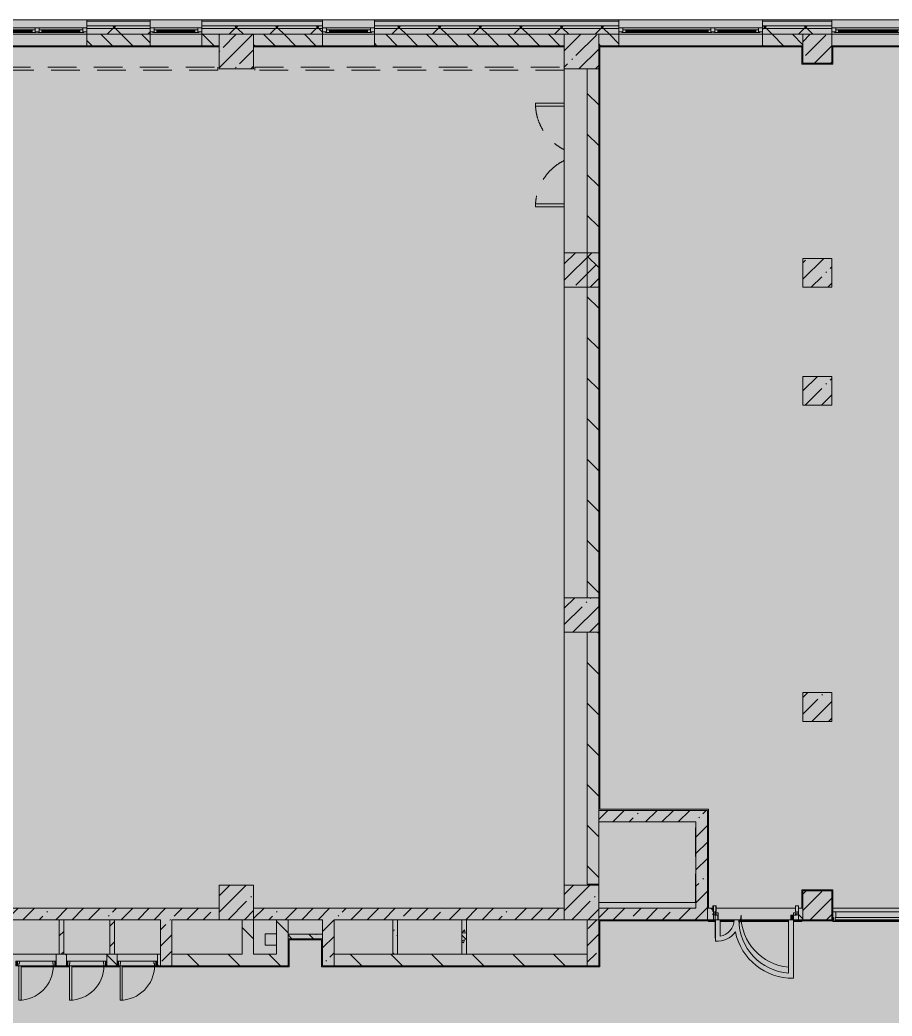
# Model space of a CAD drawing. Header units: millimetres. Extents: x 35355 to 234366, y -8553 to 29000.
# Drawn here: x 164054 to 179216, y 10024 to 27350 of the extents above; entities that cross this region are included whole.
import ezdxf

# ---------------------------------------------------------------- set-up
doc = ezdxf.new("R2010")
doc.units = ezdxf.units.MM
doc.linetypes.add('200_ШТРИХ__ш1_п0_6_', pattern=[800, 500, -300])
doc.layers.add('A-DETL-GENF-2', color=7, linetype='Continuous', lineweight=9, true_color=0xc0c0c0, transparency=0.4)
for name, color, linetype, lineweight, true_color in [('A-DETL-GENF-4', 7, 'Continuous', 5, 0xb7b7b7), ('A-DETL-GENF-5', 7, 'Continuous', 5, 0xe2e2e2), ('A-DOOR-3', 7, 'Continuous', 5, 0xaaaaaa), ('A-DOOR-4', 7, 'Continuous', 5, 0xe2e2e2), ('A-DOOR-5', 7, 'Continuous', 5, 0xb7b7b7), ('A-DOOR-FRAM-4', 7, 'Continuous', 5, 0xe2e2e2), ('A-DOOR-FRAM-5', 7, 'Continuous', 5, 0xaaaaaa), ('A-DOOR-FRAM-6', 7, 'Continuous', 5, 0xb7b7b7), ('A-FLOR-1', 7, 'Continuous', 5, 0xb7b7b7), ('A-GLAZ-3', 7, 'Continuous', 5, 0x737373), ('A-GLAZ-CURT-2', 7, 'Continuous', 5, 0x737373), ('A-GLAZ-CWMG-2', 7, 'Continuous', 5, 0x737373), ('A-WALL-3', 7, 'Continuous', 5, 0x737373), ('A-WALL-4', 7, 'Continuous', 9, 0x737373), ('I-WALL-2', 7, 'Continuous', 5, 0x737373), ('I-WALL-4', 7, 'Continuous', 5, 0x787878), ('S-COLS-2', 7, 'Continuous', 5, 0x737373)]:
    doc.layers.add(name, color=color, linetype=linetype, lineweight=lineweight, true_color=true_color)
for name, color, linetype, lineweight in [('A-DETL-MBND-1', 7, '200_ШТРИХ__ш1_п0_6_', 9), ('A-WALL-2', 7, 'Continuous', 5), ('I-WALL-3', 7, 'Continuous', 5), ('S-COLS-1', 7, 'Continuous', 5)]:
    doc.layers.add(name, color=color, linetype=linetype, lineweight=lineweight)
pattern_1 = [(45, (107356.5, 0), (-285.1231, 285.1231), []), (45, (107641.6, 0), (-285.1231, 285.1231), [504.031, -100.806, 16.764, -84.042])]
pattern_2 = [(45, (107356.5, 0), (-353.5534, 353.5534), []), (135, (107356.5, 0), (-353.5534, -353.5534), [])]
pattern_3 = [(135, (107356.5, 0), (-353.5534, -353.5534), [])]
pattern_4 = [(135, (107356.5, 0), (-377.1708, -377.1708), [533.4, -88.9, 17.78, -88.9]), (135, (107356.5, 376.94), (-377.1708, -377.1708), []), (50, (107356.5, 0), (637.6445, -55.7866), [66.675, -733.425]), (355, (107356.5, 0), (-123.3494, 668.699), [53.34, -586.74]), (100.451, (107409.6, -4.65), (514.299, 612.908), [56.665, -623.315]), (46.184, (107356.5, 177.8), (948.776, -147.15), [100.012, -1100.137]), (96.636, (107435.6, 165.5), (830.909, 865.997), [84.998, -934.973]), (351.184, (107356.5, 177.8), (830.918, 865.988), [80.01, -880.11]), (21, (107445.4, 133.35), (530.6506, -357.9283), [66.675, -733.425]), (326, (107445.4, 133.35), (216.308, 644.6585), [53.34, -586.74]), (71.451, (107489.6, 103.5), (746.9596, 286.7243), [56.665, -623.315]), (37.5, (107356.5, 0), (10.8105, 295.9426), [16.764, -562.864, 16.764, -578.866, -588.962]), (37.5, (107356.5, 0), (10.8105, 295.9426), [-1175.258, 16.764, -572.198]), (7.5, (107356.5, 0), (233.8692, 350.6318), [16.764, -322.834, 16.764, -549.529, -224.472]), (7.5, (107356.5, 0), (233.8692, 350.6318), [-905.891, 16.764, -207.708]), (327.5, (107158.24, 0), (474.5678, -20.0513), [16.764, -205.486, 16.764, -676.656, -920.115]), (327.5, (107158.24, 0), (474.5678, -20.0513), [-915.67, 16.764, -903.351]), (317.5, (107069.34, 0), (518.4522, 88.9934), [16.764, -272.161, 16.764, -443.738, -653.415]), (317.5, (107069.34, 0), (518.4522, 88.9934), [-749.427, 16.764, -636.651])]
pattern_5 = [(45, (107356.5, 0), (-176.7767, 176.7767), [])]

# ---------------------------------------------------------------- blocks, each defined once
blk = doc.blocks.new('BSC_Колонна _Прямоугольная - 600х600-23205240-3_6_2_птичка')
at = {"layer": 'S-COLS-1'}
h = blk.add_hatch(dxfattribs=at)
h.set_pattern_fill('FP_90', color=256, style=0, pattern_type=2)
h.set_pattern_definition([(45, (-66460, -12000), (-285.1231, 285.1231), []), (45, (-66174.88, -12000), (-285.1231, 285.1231), [504.031, -100.806, 16.764, -84.042])])
h.paths.add_polyline_path([(300, -300), (300, 300), (-300, 300), (-300, -300)])
at = {"layer": 'S-COLS-2'}
for p, q in [((300, 300), (-300, 300)), ((-300, 300), (-300, -300)), ((300, -300), (300, 300)), ((-300, -300), (300, -300))]:
    blk.add_line(p, q, dxfattribs=at)
blk = doc.blocks.new('BSC_Колонна _Прямоугольная - 600х600-V70-3_6_2_птичка')
at = {"layer": 'S-COLS-1'}
h = blk.add_hatch(dxfattribs=at)
h.set_pattern_fill('FP_94', color=256, style=0, pattern_type=2)
h.set_pattern_definition([(45, (-66460, -17000), (-285.1231, 285.1231), []), (45, (-66174.88, -17000), (-285.1231, 285.1231), [504.031, -100.806, 16.764, -84.042])])
h.paths.add_polyline_path([(300, -300), (300, 300), (-300, 300), (-300, -300)])
at = {"layer": 'S-COLS-2'}
for p, q in [((300, 300), (-300, 300)), ((-300, 300), (-300, -300)), ((300, -300), (300, 300)), ((-300, -300), (300, -300))]:
    blk.add_line(p, q, dxfattribs=at)
blk = doc.blocks.new('BSC_Колонна _Прямоугольная - 600х600-V80-3_6_2_птичка')
at = {"layer": 'S-COLS-1'}
h = blk.add_hatch(dxfattribs=at)
h.set_pattern_fill('FP_112', color=256, style=0, pattern_type=2)
h.set_pattern_definition([(45, (-60460, -12000), (-285.1231, 285.1231), []), (45, (-60174.88, -12000), (-285.1231, 285.1231), [504.031, -100.806, 16.764, -84.042])])
h.paths.add_polyline_path([(-300, -300), (300, -300), (300, 300), (-300, 300)])
at = {"layer": 'S-COLS-2'}
for p, q in [((300, 300), (-300, 300)), ((-300, 300), (-300, -300)), ((300, -300), (300, 300)), ((-300, -300), (300, -300))]:
    blk.add_line(p, q, dxfattribs=at)
blk = doc.blocks.new('BSC_Колонна _Прямоугольная - 500х500-V88-3_6_2_птичка')
at = {"layer": 'S-COLS-1'}
h = blk.add_hatch(dxfattribs=at)
h.set_pattern_fill('FP_115', color=256, style=0, pattern_type=2)
h.set_pattern_definition([(45, (-70560, -22950), (-285.1231, 285.1231), []), (45, (-70274.88, -22950), (-285.1231, 285.1231), [504.031, -100.806, 16.764, -84.042])])
h.paths.add_polyline_path([(250, -250), (250, 250), (-250, 250), (-250, -250)])
at = {"layer": 'S-COLS-2'}
for p, q in [((250, 250), (-250, 250)), ((-250, 250), (-250, -250)), ((250, -250), (250, 250)), ((-250, -250), (250, -250))]:
    blk.add_line(p, q, dxfattribs=at)
blk = doc.blocks.new('120_Окно_СКБ_2Ст - 120_Окно_СКБ_2Ст 3100х2500 _мал_створка слева_ 2-19089248-3_6_2_птичка')
at = {"layer": 'A-GLAZ-3'}
for p, q in [((-1550, -75), (-1550, -5)), ((-1550, -5), (-1480, -5)), ((1550, -5), (-1550, -5)), ((-1480, -75), (-1550, -75)), ((-1550, -75), (-1500, -75)), ((-1480, -75), (-1500, -75)), ((-1500, -75), (-1500, -85)), ((-1500, -85), (670, -85)), ((670, -85), (-1500, -85)), ((-1480, -5), (-1480, -75)), ((650, -35), (-1480, -35)), ((-1480, -35), (-1480, -75)), ((-1430, -85), (-1430, -35)), ((-1430, -55), (600, -55)), ((600, -65), (-1430, -65)), ((600, -85), (600, -35)), ((650, -75), (650, -5)), ((650, -5), (720, -5)), ((650, -75), (650, -35)), ((720, -75), (650, -75)), ((670, -75), (650, -75)), ((670, -75), (700, -75)), ((670, -85), (670, -75)), ((720, -75), (700, -75)), ((700, -75), (700, -85)), ((700, -85), (1500, -85)), ((1500, -85), (700, -85)), ((720, -5), (720, -75)), ((1480, -35), (720, -35)), ((720, -35), (720, -75)), ((770, -85), (770, -35)), ((770, -55), (1430, -55)), ((1430, -65), (770, -65)), ((1430, -85), (1430, -35)), ((1480, -75), (1480, -5)), ((1480, -5), (1550, -5)), ((1480, -75), (1480, -35)), ((1550, -75), (1480, -75)), ((1500, -75), (1480, -75)), ((1500, -75), (1550, -75)), ((1500, -85), (1500, -75)), ((1550, -5), (1550, -75))]:
    blk.add_line(p, q, dxfattribs=at)
blk = doc.blocks.new('BSC_Колонна _Прямоугольная - 500х500-V107-3_6_2_птичка')
at = {"layer": 'S-COLS-1'}
h = blk.add_hatch(dxfattribs=at)
h.set_pattern_fill('FP_132', color=256, style=0, pattern_type=2)
h.set_pattern_definition([(45, (-70560, -15400), (-285.1231, 285.1231), []), (45, (-70274.88, -15400), (-285.1231, 285.1231), [504.031, -100.806, 16.764, -84.042])])
h.paths.add_polyline_path([(250, -250), (250, 250), (-250, 250), (-250, -250)])
at = {"layer": 'S-COLS-2'}
for p, q in [((250, 250), (-250, 250)), ((-250, 250), (-250, -250)), ((250, -250), (250, 250)), ((-250, -250), (250, -250))]:
    blk.add_line(p, q, dxfattribs=at)
blk = doc.blocks.new('110_Дверь_СКБ_2Ст - Д-10 1800x2100h_Актовый зал EI30-32403870-3_6_2_птичка')
at = {"layer": 'A-DETL-MBND-1'}
for points in [[(-888, 1000), (-888, 500), (-838, 500), (-838, 1000)], [(862, 500), (912, 500), (912, 1000), (862, 1000), (862, 564)]]:
    blk.add_hatch(color=256, dxfattribs=at).paths.add_polyline_path(points)
for p, q in [((-888, 1000), (-888, 500)), ((-838, 1000), (-888, 1000)), ((-838, 500), (-838, 1000)), ((912, 1000), (862, 1000)), ((862, 1000), (862, 500)), ((912, 500), (912, 1000))]:
    blk.add_line(p, q, dxfattribs=at)
for centre, start, end in [((-888, 100), 26.7445, 90), ((912, 100), 90, 153.2555)]:
    blk.add_arc(centre, 900, start, end, dxfattribs=at)
blk = doc.blocks.new('BSC_Колонна _Прямоугольная - 500х500-V155-3_6_2_птичка')
at = {"layer": 'S-COLS-1'}
h = blk.add_hatch(dxfattribs=at)
h.set_pattern_fill('FP_137', color=256, style=0, pattern_type=2)
h.set_pattern_definition([(45, (-70560, -20900), (-285.1231, 285.1231), []), (45, (-70274.88, -20900), (-285.1231, 285.1231), [504.031, -100.806, 16.764, -84.042])])
h.paths.add_polyline_path([(250, -250), (250, 250), (-250, 250), (-250, -250)])
at = {"layer": 'S-COLS-2'}
for p, q in [((250, 250), (-250, 250)), ((-250, 250), (-250, -250)), ((250, -250), (250, 250)), ((-250, -250), (250, -250))]:
    blk.add_line(p, q, dxfattribs=at)
blk = doc.blocks.new('120_Окно_СКБ_1Ст - 120_Окно_СКБ_1Ст 900х2500_h_-19906774-3_6_2_птичка')
at = {"layer": 'A-GLAZ-3'}
for p, q in [((-450, -75), (-450, -5)), ((-450, -5), (-380, -5)), ((450, -5), (-450, -5)), ((-380, -75), (-450, -75)), ((-450, -75), (-400, -75)), ((-380, -75), (-400, -75)), ((-400, -75), (-400, -85)), ((-400, -85), (400, -85)), ((400, -85), (-400, -85)), ((-380, -5), (-380, -75)), ((380, -35), (-380, -35)), ((-380, -35), (-380, -75)), ((-330, -85), (-330, -35)), ((-330, -55), (330, -55)), ((330, -65), (-330, -65)), ((330, -85), (330, -35)), ((380, -75), (380, -5)), ((380, -5), (450, -5)), ((380, -75), (380, -35)), ((450, -75), (380, -75)), ((400, -75), (380, -75)), ((400, -75), (450, -75)), ((400, -85), (400, -75)), ((450, -5), (450, -75))]:
    blk.add_line(p, q, dxfattribs=at)
blk = doc.blocks.new('120_Окно_СКБ_2Ст - 120_Окно_СКБ_2Ст 2500х2500 _мал створка справа_-23206729-3_6_2_птичка')
at = {"layer": 'A-GLAZ-3'}
for p, q in [((-1250, -75), (-1250, -5)), ((-1250, -5), (-1180, -5)), ((1250, -5), (-1250, -5)), ((-1180, -75), (-1250, -75)), ((-1250, -75), (-1200, -75)), ((-1180, -75), (-1200, -75)), ((-1200, -75), (-1200, -85)), ((-1200, -85), (370, -85)), ((370, -85), (-1200, -85)), ((-1180, -5), (-1180, -75)), ((350, -35), (-1180, -35)), ((-1180, -35), (-1180, -75)), ((-1130, -85), (-1130, -35)), ((-1130, -55), (300, -55)), ((300, -65), (-1130, -65)), ((300, -85), (300, -35)), ((350, -75), (350, -5)), ((350, -5), (420, -5)), ((350, -75), (350, -35)), ((420, -75), (350, -75)), ((370, -75), (350, -75)), ((370, -75), (400, -75)), ((370, -85), (370, -75)), ((420, -75), (400, -75)), ((400, -75), (400, -85)), ((400, -85), (1200, -85)), ((1200, -85), (400, -85)), ((420, -5), (420, -75)), ((1180, -35), (420, -35)), ((420, -35), (420, -75)), ((470, -85), (470, -35)), ((470, -55), (1130, -55)), ((1130, -65), (470, -65)), ((1130, -85), (1130, -35)), ((1180, -75), (1180, -5)), ((1180, -5), (1250, -5)), ((1180, -75), (1180, -35)), ((1250, -75), (1180, -75)), ((1200, -75), (1180, -75)), ((1200, -75), (1250, -75)), ((1200, -85), (1200, -75)), ((1250, -5), (1250, -75))]:
    blk.add_line(p, q, dxfattribs=at)
blk = doc.blocks.new('120_Окно_СКБ_2Ст - 120_Окно_СКБ_2Ст 2100х2400 _мал створка справа_-19092174-3_6_2_птичка')
at = {"layer": 'A-GLAZ-3'}
for p, q in [((-1050, -75), (-1050, -5)), ((-1050, -5), (-980, -5)), ((1050, -5), (-1050, -5)), ((-980, -75), (-1050, -75)), ((-1050, -75), (-1000, -75)), ((-980, -75), (-1000, -75)), ((-1000, -75), (-1000, -85)), ((-1000, -85), (170, -85)), ((170, -85), (-1000, -85)), ((-980, -5), (-980, -75)), ((150, -35), (-980, -35)), ((-980, -35), (-980, -75)), ((-930, -85), (-930, -35)), ((-930, -55), (100, -55)), ((100, -65), (-930, -65)), ((100, -85), (100, -35)), ((150, -75), (150, -5)), ((150, -5), (220, -5)), ((150, -75), (150, -35)), ((220, -75), (150, -75)), ((170, -75), (150, -75)), ((170, -75), (200, -75)), ((170, -85), (170, -75)), ((220, -75), (200, -75)), ((200, -75), (200, -85)), ((200, -85), (1000, -85)), ((1000, -85), (200, -85)), ((220, -5), (220, -75)), ((980, -35), (220, -35)), ((220, -35), (220, -75)), ((270, -85), (270, -35)), ((270, -55), (930, -55)), ((930, -65), (270, -65)), ((930, -85), (930, -35)), ((980, -75), (980, -5)), ((980, -5), (1050, -5)), ((980, -75), (980, -35)), ((1050, -75), (980, -75)), ((1000, -75), (980, -75)), ((1000, -75), (1050, -75)), ((1000, -85), (1000, -75)), ((1050, -5), (1050, -75))]:
    blk.add_line(p, q, dxfattribs=at)
blk = doc.blocks.new('110_Дверь_СКБ_1Ст - д-18 700x2100h_Технический шкаф ЭОМ и СС-V159-3_6_2_птичка')
at = {"layer": 'A-DOOR-3'}
h = blk.add_hatch(dxfattribs=at)
h.set_pattern_fill('FP_42', color=256, style=0, pattern_type=2)
h.set_pattern_definition([(135, (1951.41, 164.685), (-14.14214, -14.14214), []), (225, (1951.41, 164.685), (14.14214, -14.14214), [])])
h.paths.add_polyline_path([(362.5, 100), (337.5, 100), (337.5, 20), (362.5, 20)])
at = {"layer": 'A-DOOR-4'}
h = blk.add_hatch(color=256, dxfattribs=at)
h.paths.add_polyline_path([(312.5, 100), (312.5, 60), (302.5, 60), (302.5, 20), (337.5, 20), (337.5, 100)])
h.paths.add_polyline_path([(-287.5, 100), (-312.5, 100), (-312.5, 20), (-277.5, 20), (-277.5, 60), (-287.5, 60)])
at = {"layer": 'A-DOOR-FRAM-4'}
blk.add_hatch(color=256, dxfattribs=at).paths.add_polyline_path([(272.5, 700), (272.5, 100), (312.5, 100), (312.5, 700)])
at = {"layer": 'A-DOOR-FRAM-5'}
h = blk.add_hatch(dxfattribs=at)
h.set_pattern_fill('FP_43', color=256, style=0, pattern_type=2)
h.set_pattern_definition([(45, (-171.384, 164.685), (-14.1421, 14.1421), []), (135, (-171.384, 164.685), (-14.1421, -14.1421), [])])
h.paths.add_polyline_path([(-312.5, 100), (-337.5, 100), (-337.5, 20), (-312.5, 20)])
at = {"layer": 'A-DOOR-5'}
for p, q in [((312.5, 700), (272.5, 700)), ((272.5, 700), (272.5, 100)), ((312.5, 100), (312.5, 700)), ((272.5, 100), (312.5, 100))]:
    blk.add_line(p, q, dxfattribs=at)
blk.add_arc((312.5, 100), 600, 90, 180, dxfattribs=at)
at = {"layer": 'A-DOOR-FRAM-6'}
for p, q in [((-312.5, 100), (-337.5, 100)), ((-337.5, 100), (-337.5, 20)), ((-337.5, 20), (-312.5, 20)), ((-287.5, 100), (-312.5, 100)), ((-312.5, 100), (-312.5, 20)), ((-312.5, 20), (-312.5, 100)), ((-312.5, 20), (-277.5, 20)), ((-287.5, 60), (-287.5, 100)), ((-287.5, 100), (272.5, 100)), ((-277.5, 60), (-287.5, 60)), ((-277.5, 20), (-277.5, 60)), ((302.5, 20), (-277.5, 20)), ((312.5, 60), (302.5, 60)), ((302.5, 60), (302.5, 20)), ((302.5, 20), (337.5, 20)), ((312.5, 100), (312.5, 60)), ((337.5, 100), (312.5, 100)), ((337.5, 20), (337.5, 100)), ((362.5, 100), (337.5, 100)), ((337.5, 100), (337.5, 20)), ((337.5, 20), (362.5, 20)), ((362.5, 20), (362.5, 100))]:
    blk.add_line(p, q, dxfattribs=at)
blk = doc.blocks.new('Прямоугольный импост - Импост структурный с накладкой - 160мм Темный-33326475-3_6_2_птичка')
at = {"layer": 'A-GLAZ-CWMG-2'}
for p, q in [((-50, 40), (-50, 140)), ((-50, 140), (0, 140)), ((-40, 40), (-50, 40)), ((-50, -17), (-50, 0)), ((-50, 0), (-40, 0)), ((-40, 0), (-40, 40)), ((-10, 40), (-10, 0)), ((0, 40), (-10, 40)), ((-10, 0), (0, 0)), ((0, 140), (0, 40)), ((0, 0), (0, -17)), ((0, -17), (-50, -17))]:
    blk.add_line(p, q, dxfattribs=at)
blk = doc.blocks.new('Дверь_Витражная_остекление_ - ВВ-6 остекление-32274838-3_6_2_птичка')
at = {"layer": 'A-DETL-GENF-5'}
for points in [[(705, 420), (701, 420), (701, 100), (660, 100), (660, 20), (705, 20), (705, 386)], [(-655, 100), (-655, 20), (-610, 20), (-610, 100)]]:
    blk.add_hatch(color=256, dxfattribs=at).paths.add_polyline_path(points)
at = {"layer": 'A-DETL-GENF-4'}
for p, q in [((705, 420), (705, 20)), ((705, 20), (705, 420)), ((-655, 100), (-655, 20)), ((-655, 100), (-655, 20)), ((-610, 20), (-655, 20)), ((-655, 20), (-610, 20)), ((-610, 100), (-610, 20)), ((-610, 20), (-610, 100)), ((660, 100), (660, 20)), ((660, 100), (660, 20))]:
    blk.add_line(p, q, dxfattribs=at)
at = {"layer": 'A-DOOR-5'}
for p, q in [((-655, 20), (-705, 20)), ((-705, 20), (-705, -20)), ((-655, 100), (-655, 20)), ((-655, -20), (-655, 20)), ((655, 100), (655, 20)), ((705, 20), (655, 20)), ((655, 20), (655, -20)), ((705, -20), (705, 20)), ((-705, -20), (-655, -20)), ((655, -20), (705, -20))]:
    blk.add_line(p, q, dxfattribs=at)
for centre, radius, start, end in [((-655, 20), 910, 360, 84.7731), ((655, 20), 400, 157.5, 180)]:
    blk.add_arc(centre, radius, start, end, dxfattribs=at)
blk = doc.blocks.new('Прямоугольный импост - Импост структурный с накладкой - 160мм Темный-33326241-3_6_2_птичка')
at = {"layer": 'A-GLAZ-CWMG-2'}
for p, q in [((-25, 40), (-25, 140)), ((-25, 140), (25, 140)), ((-15, 40), (-25, 40)), ((-25, -17), (-25, 0)), ((-25, 0), (-15, 0)), ((-15, 0), (-15, 40)), ((15, 40), (15, 0)), ((25, 40), (15, 40)), ((15, 0), (25, 0)), ((25, 140), (25, 40)), ((25, 0), (25, -17)), ((25, -17), (-25, -17))]:
    blk.add_line(p, q, dxfattribs=at)
blk = doc.blocks.new('Прямоугольный импост - Импост структурный с накладкой - 160мм Темный-33326242-3_6_2_птичка')
at = {"layer": 'A-GLAZ-CWMG-2'}
for p, q in [((0, 140), (-50, 140)), ((-50, 140), (-50, 40)), ((-50, 40), (-40, 40)), ((-40, 0), (-50, 0)), ((-50, 0), (-50, -17)), ((-40, 40), (-40, 0)), ((-10, 0), (-10, 40)), ((-10, 40), (0, 40)), ((0, 0), (-10, 0)), ((0, 40), (0, 140)), ((0, -17), (0, 0)), ((-50, -17), (0, -17))]:
    blk.add_line(p, q, dxfattribs=at)
blk = doc.blocks.new('Прямоугольный импост - Импост структурный с накладкой - 160мм Темный-33326237-3_6_2_птичка')
at = {"layer": 'A-GLAZ-CWMG-2'}
for p, q in [((-50, 40), (-50, 140)), ((-50, 140), (0, 140)), ((-40, 40), (-50, 40)), ((-50, -17), (-50, 0)), ((-50, 0), (-40, 0)), ((-40, 0), (-40, 40)), ((-10, 40), (-10, 0)), ((0, 40), (-10, 40)), ((-10, 0), (0, 0)), ((0, 140), (0, 40)), ((0, 0), (0, -17)), ((0, -17), (-50, -17))]:
    blk.add_line(p, q, dxfattribs=at)
blk = doc.blocks.new('Системная панель - Стекло - 40мм-V226-3_6_2_птичка')
at = {"layer": 'A-GLAZ-CURT-2'}
for p, q in [((567, 0), (-567, 0)), ((-567, 0), (-567, -40)), ((567, -40), (567, 0)), ((-567, -40), (567, -40))]:
    blk.add_line(p, q, dxfattribs=at)
blk = doc.blocks.new('Прямоугольный импост - Импост структурный с накладкой - 160мм Темный-32468813-3_6_2_птичка')
at = {"layer": 'A-GLAZ-CWMG-2'}
for p, q in [((70880, 11837), (71994, 11837)), ((70880, 11680), (71994, 11680))]:
    blk.add_line(p, q, dxfattribs=at)

msp = doc.modelspace()

# ---------------------------------------------------------------- hatches: boundary and pattern name
at = {"layer": 'A-DETL-GENF-2'}
msp.add_hatch(color=256, dxfattribs=at).paths.add_polyline_path([(178205.9, -251.7), (183206.5, -251.7), (183206.5, 3288.3), (191926.5, 3288.3), (191926.5, 27348.3), (149266.5, 27348.3), (149266.5, 23888.3), (145666.6, 23888.3), (145666.6, -251.7), (177273.7, -251.7)])
at = {"layer": 'A-WALL-2'}
h = msp.add_hatch(dxfattribs=at)
h.set_pattern_fill('FP_99', color=256, style=0, pattern_type=2)
h.set_pattern_definition(pattern_2)
h.paths.add_polyline_path([(191872.7, 27200), (191926.5, 27200), (191926.5, 27250), (187706.5, 27250), (187706.5, 27200), (191722.6, 27200)])
h.paths.add_polyline_path([(183799, 27200), (184606.5, 27200), (184606.5, 27250), (183706.5, 27250), (183706.5, 27200)])
h.paths.add_polyline_path([(181002.4, 27200), (181606.5, 27200), (181606.5, 27250), (180266.5, 27250), (180266.5, 27200)])
h.paths.add_polyline_path([(177273.7, 27200), (178166.5, 27200), (178166.5, 27250), (176966.5, 27250), (176966.5, 27200)])
h.paths.add_polyline_path([(174011.1, 27200), (174466.5, 27200), (174466.5, 27250), (170216.5, 27250), (170216.5, 27200), (173545, 27200)])
h.paths.add_polyline_path([(162116.5, 27200), (162116.5, 27250), (160616.5, 27250), (160616.5, 27200), (161426.6, 27200)])
h.paths.add_polyline_path([(165216.5, 27200), (166316.5, 27200), (166316.5, 27250), (165216.5, 27250)])
h.paths.add_polyline_path([(168884.1, 27200), (169316.5, 27200), (169316.5, 27250), (167216.5, 27250), (167216.5, 27200), (167951.9, 27200)])
h.paths.add_polyline_path([(157697.9, 27200), (158116.5, 27200), (158116.5, 27250), (157016.8, 27250), (157016.8, 27200)])
h.paths.add_polyline_path([(151172.6, 27200), (151916.5, 27200), (151916.5, 27250), (149416.5, 27250), (149416.5, 27200), (150240.4, 27200)])
h.paths.add_polyline_path([(156116.8, 27200), (156116.8, 27250), (155016.5, 27250), (155016.5, 27200), (155833.5, 27200)])
h = msp.add_hatch(dxfattribs=at)
h.set_pattern_fill('FP_99', color=256, style=0, pattern_type=2)
h.set_pattern_definition(pattern_2)
h.paths.add_polyline_path([(191836.5, 27100), (191926.5, 27100), (191926.5, 27200), (187706.5, 27200), (187706.5, 27100), (191722.6, 27100)])
h.paths.add_polyline_path([(181002.4, 27100), (181606.5, 27100), (181606.5, 27200), (180266.5, 27200), (180266.5, 27100)])
h.paths.add_polyline_path([(183706.5, 27100), (184606.5, 27100), (184606.5, 27200), (183706.5, 27200)])
h.paths.add_polyline_path([(176966.5, 27100), (178166.5, 27100), (178166.5, 27200), (176966.5, 27200)])
h.paths.add_polyline_path([(169316.5, 27100), (169316.5, 27200), (167216.5, 27200), (167216.5, 27100), (168884.1, 27100)])
h.paths.add_polyline_path([(173545, 27100), (174466.5, 27100), (174466.5, 27200), (170216.5, 27200), (170216.5, 27100), (171680.6, 27100)])
h.paths.add_polyline_path([(166087.5, 27100), (166316.5, 27100), (166316.5, 27200), (165216.5, 27200), (165216.5, 27100)])
h.paths.add_polyline_path([(162116.5, 27100), (162116.5, 27200), (160616.5, 27200), (160616.5, 27100), (161426.6, 27100)])
h.paths.add_polyline_path([(157697.9, 27100), (158116.5, 27100), (158116.5, 27200), (157016.8, 27200), (157016.8, 27100)])
h.paths.add_polyline_path([(155833.5, 27100), (156116.8, 27100), (156116.8, 27200), (155016.5, 27200), (155016.5, 27100)])
h.paths.add_polyline_path([(151172.6, 27100), (151916.5, 27100), (151916.5, 27200), (149516.5, 27200), (149516.5, 27100), (150240.4, 27100)])
h = msp.add_hatch(dxfattribs=at)
h.set_pattern_fill('FP_97', color=256, style=0, pattern_type=2)
h.set_pattern_definition([(135, (107356.5, 0), (-176.7767, -176.7767), [])])
h.paths.add_polyline_path([(191556.5, 26900), (191556.5, 27100), (188506.5, 27100), (188506.5, 26900), (191256.5, 26900)])
h.paths.add_polyline_path([(181396.5, 26900), (181606.5, 26900), (181606.5, 27100), (181396.5, 27100)])
h.paths.add_polyline_path([(183799, 26900), (184106.5, 26900), (184106.5, 27100), (183706.5, 27100), (183706.5, 26900)])
h.paths.add_polyline_path([(180266.5, 26900), (180896.5, 26900), (180896.5, 27100), (180266.5, 27100)])
h.paths.add_polyline_path([(177273.7, 26900), (177666.5, 26900), (177666.5, 27100), (176966.5, 27100), (176966.5, 26900)])
h.paths.add_polyline_path([(187993.8, 26900), (188006.5, 26900), (188006.5, 27100), (187706.5, 27100), (187706.5, 26900)])
h.paths.add_polyline_path([(166087.5, 26900), (166316.5, 26900), (166316.5, 27100), (165216.5, 27100), (165216.5, 26900)])
h.paths.add_polyline_path([(167216.5, 26900), (167516.5, 26900), (167516.5, 27100), (167216.5, 27100)])
h.paths.add_polyline_path([(168116.5, 26900), (169316.5, 26900), (169316.5, 27100), (168116.5, 27100)])
h.paths.add_polyline_path([(171680.6, 26900), (173516.5, 26900), (173516.5, 27100), (170216.5, 27100), (170216.5, 26900)])
h.paths.add_polyline_path([(174466.5, 26900), (174466.5, 27100), (174116.5, 27100), (174116.5, 26900)])
h.paths.add_polyline_path([(161516.5, 26900), (161516.5, 27100), (160616.5, 27100), (160616.5, 26900), (161426.6, 26900)])
h.paths.add_polyline_path([(157697.9, 26900), (158116.5, 26900), (158116.5, 27100), (157016.8, 27100), (157016.8, 26900)])
h.paths.add_polyline_path([(151916.5, 26900), (151916.5, 27100), (150116.5, 27100), (150116.5, 26900), (151172.6, 26900)])
h.paths.add_polyline_path([(155016.5, 26900), (155516.5, 26900), (155516.5, 27100), (155016.5, 27100)])
at = {"layer": 'I-WALL-3'}
h = msp.add_hatch(dxfattribs=at)
h.set_pattern_fill('FP_98', color=256, style=0, pattern_type=2)
h.set_pattern_definition(pattern_3)
h.paths.add_polyline_path([(173916.5, 12320), (174116.5, 12320), (174116.5, 16700), (173916.5, 16700), (173916.5, 13535.9)])
h.paths.add_polyline_path([(174116.5, 17300), (174116.5, 26500), (173916.5, 26500), (173916.5, 17300)])
h = msp.add_hatch(dxfattribs=at)
h.set_pattern_fill('FP_95', color=256, style=0, pattern_type=2)
h.set_pattern_definition(pattern_1)
h.paths.add_polyline_path([(175409.3, 13400), (175806.5, 13400), (175806.5, 13600), (174116.5, 13600), (174116.5, 13400)])
h = msp.add_hatch(dxfattribs=at)
h.set_pattern_fill('FP_95', color=256, style=0, pattern_type=2)
h.set_pattern_definition(pattern_1)
h.paths.add_polyline_path([(175875.4, 11700), (176006.5, 11700), (176006.5, 13600), (175806.5, 13600), (175806.5, 11700)])
h = msp.add_hatch(dxfattribs=at)
h.set_pattern_fill('FP_95', color=256, style=0, pattern_type=2)
h.set_pattern_definition(pattern_1)
h.paths.add_polyline_path([(169347.6, 11700), (173516.5, 11700), (173516.5, 11900), (168116.5, 11900), (168116.5, 11700), (169316.5, 11700)])
h.paths.add_polyline_path([(164815.7, 11700), (167516.5, 11700), (167516.5, 11900), (162116.5, 11900), (162116.5, 11700), (164735.7, 11700)])
h = msp.add_hatch(dxfattribs=at)
h.set_pattern_fill('FP_95', color=256, style=0, pattern_type=2)
h.set_pattern_definition(pattern_1)
h.paths.add_polyline_path([(175806.5, 11700), (175806.5, 11900), (174116.5, 11900), (174116.5, 11700), (175409.3, 11700)])
h = msp.add_hatch(dxfattribs=at)
h.set_pattern_fill('FP_98', color=256, style=0, pattern_type=2)
h.set_pattern_definition(pattern_3)
h.paths.add_polyline_path([(178186.5, 11700), (178186.5, 11900), (178166.5, 11900), (178166.5, 11700)])
h.paths.add_polyline_path([(180876.5, 11700), (180896.5, 11700), (180896.5, 11900), (180876.5, 11900), (180876.5, 11800.5)])
h.paths.add_polyline_path([(177666.5, 11700), (177666.5, 11900), (177590.5, 11900), (177590.5, 11700)])
h.paths.add_polyline_path([(176110.5, 11700), (176110.5, 11900), (176006.5, 11900), (176006.5, 11700)])
h = msp.add_hatch(dxfattribs=at)
h.set_pattern_fill('FP_100', color=256, style=0, pattern_type=2)
h.set_pattern_definition(pattern_5)
h.paths.add_polyline_path([(164735.7, 11100), (164815.7, 11100), (164815.7, 11700), (164735.7, 11700), (164735.7, 11222)])
h = msp.add_hatch(dxfattribs=at)
h.set_pattern_fill('FP_100', color=256, style=0, pattern_type=2)
h.set_pattern_definition(pattern_5)
h.paths.add_polyline_path([(165615.7, 11100), (165695.7, 11100), (165695.7, 11700), (165615.7, 11700), (165615.7, 11222)])
h = msp.add_hatch(dxfattribs=at)
h.set_pattern_fill('FP_95', color=256, style=0, pattern_type=2)
h.set_pattern_definition(pattern_1)
h.paths.add_polyline_path([(166696.5, 10900), (166696.5, 11700), (166496.5, 11700), (166496.5, 10900)])
h = msp.add_hatch(dxfattribs=at)
h.set_pattern_fill('FP_98', color=256, style=0, pattern_type=2)
h.set_pattern_definition(pattern_3)
h.paths.add_polyline_path([(168116.5, 11100), (168116.5, 11700), (167916.5, 11700), (167916.5, 11100), (167951.9, 11100)])
h = msp.add_hatch(dxfattribs=at)
h.set_pattern_fill('FP_98', color=256, style=0, pattern_type=2)
h.set_pattern_definition(pattern_3)
h.paths.add_polyline_path([(168516.5, 10900), (168716.5, 10900), (168716.5, 11700), (168516.5, 11700), (168516.5, 11100)])
h = msp.add_hatch(dxfattribs=at)
h.set_pattern_fill('FP_95', color=256, style=0, pattern_type=2)
h.set_pattern_definition(pattern_1)
h.paths.add_polyline_path([(169516.5, 10900), (169516.5, 11700), (169316.5, 11700), (169316.5, 10900)])
h = msp.add_hatch(dxfattribs=at)
h.set_pattern_fill('FP_95', color=256, style=0, pattern_type=2)
h.set_pattern_definition(pattern_1)
h.paths.add_polyline_path([(174116.5, 10900), (174116.5, 11700), (173916.5, 11700), (173916.5, 10900)])
h = msp.add_hatch(dxfattribs=at)
h.set_pattern_fill('FP_98', color=256, style=0, pattern_type=2)
h.set_pattern_definition(pattern_3)
h.paths.add_polyline_path([(168516.5, 10900), (168516.5, 11100), (166696.5, 11100), (166696.5, 10900), (167951.9, 10900)])
h.paths.add_polyline_path([(164689.2, 10900), (164864.3, 10900), (164864.3, 11100), (164684.3, 11100), (164684.3, 10900)])
h.paths.add_polyline_path([(159066.5, 10900), (159066.5, 11100), (152116.5, 11100), (152116.5, 10900), (156765.7, 10900)])
h.paths.add_polyline_path([(159266.5, 10900), (162856.5, 10900), (162856.5, 11100), (159266.5, 11100)])
h.paths.add_polyline_path([(166496.5, 10900), (166496.5, 11100), (166444.3, 11100), (166444.3, 10900)])
h.paths.add_polyline_path([(163056.5, 10900), (163104.3, 10900), (163104.3, 11100), (163056.5, 11100), (163056.5, 10980)])
h.paths.add_polyline_path([(163804.3, 10900), (163984.3, 10900), (163984.3, 11100), (163804.3, 11100), (163804.3, 10980)])
h.paths.add_polyline_path([(165744.3, 10900), (165744.3, 11100), (165564.3, 11100), (165564.3, 10900), (165621.4, 10900)])
h = msp.add_hatch(dxfattribs=at)
h.set_pattern_fill('FP_98', color=256, style=0, pattern_type=2)
h.set_pattern_definition(pattern_3)
h.paths.add_polyline_path([(169516.5, 10900), (170116.5, 10900), (170116.5, 11100), (169516.5, 11100)])
h = msp.add_hatch(dxfattribs=at)
h.set_pattern_fill('FP_98', color=256, style=0, pattern_type=2)
h.set_pattern_definition(pattern_3)
h.paths.add_polyline_path([(170665.7, 10900), (173916.5, 10900), (173916.5, 11100), (170116.5, 11100), (170116.5, 10900)])
at = {"layer": 'I-WALL-4'}
h = msp.add_hatch(dxfattribs=at)
h.set_pattern_fill('FP_105', color=256, style=0, pattern_type=2)
h.set_pattern_definition(pattern_4)
h.paths.add_polyline_path([(170616.5, 11100), (170616.5, 11700), (170536.5, 11700), (170536.5, 11100)])
h = msp.add_hatch(dxfattribs=at)
h.set_pattern_fill('FP_105', color=256, style=0, pattern_type=2)
h.set_pattern_definition(pattern_4)
h.paths.add_polyline_path([(171816.5, 11100), (171816.5, 11700), (171736.5, 11700), (171736.5, 11100)])
h = msp.add_hatch(dxfattribs=at)
h.set_pattern_fill('FP_105', color=256, style=0, pattern_type=2)
h.set_pattern_definition(pattern_4)
h.paths.add_polyline_path([(169316.5, 11370), (169316.5, 11450), (168716.5, 11450), (168716.5, 11370)])
at = {"layer": 'S-COLS-1'}
h = msp.add_hatch(dxfattribs=at)
h.set_pattern_fill('FP_95', color=256, style=0, pattern_type=2)
h.set_pattern_definition(pattern_1)
h.paths.add_polyline_path([(168116.5, 26500), (168116.5, 27100), (167516.5, 27100), (167516.5, 26500), (167951.9, 26500)])
h = msp.add_hatch(dxfattribs=at)
h.set_pattern_fill('FP_95', color=256, style=0, pattern_type=2)
h.set_pattern_definition(pattern_1)
h.paths.add_polyline_path([(174116.5, 26500), (174116.5, 27100), (173516.5, 27100), (173516.5, 26500), (173916.5, 26500)])
h = msp.add_hatch(dxfattribs=at)
h.set_pattern_fill('FP_95', color=256, style=0, pattern_type=2)
h.set_pattern_definition(pattern_1)
h.paths.add_polyline_path([(177666.5, 26600), (178166.5, 26600), (178166.5, 27100), (177666.5, 27100), (177666.5, 26840.6)])
h = msp.add_hatch(dxfattribs=at)
h.set_pattern_fill('FP_95', color=256, style=0, pattern_type=2)
h.set_pattern_definition(pattern_1)
h.paths.add_polyline_path([(174116.5, 22700), (174116.5, 23300), (173516.5, 23300), (173516.5, 22700)])
h = msp.add_hatch(dxfattribs=at)
h.set_pattern_fill('FP_95', color=256, style=0, pattern_type=2)
h.set_pattern_definition(pattern_1)
h.paths.add_polyline_path([(178166.5, 11700), (178166.5, 12200), (177666.5, 12200), (177666.5, 11700), (177739.8, 11700)])

# ---------------------------------------------------------------- linework, layer by layer
at = {"layer": 'A-DETL-MBND-1'}
for p, q in [((162136.5, 26529), (167496.5, 26529)), ((167496.5, 26479), (167496.5, 26529)), ((168137.5, 26529), (168137.5, 26479)), ((168137.5, 26529), (173516.5, 26529)), ((167496.5, 26479), (162136.5, 26479)), ((173516.5, 26479), (168137.5, 26479)), ((175801.5, 12000), (175801.5, 13400))]:
    msp.add_line(p, q, dxfattribs=at)
at = {"layer": 'A-FLOR-1'}
for p, q in [((174136.5, 26880), (174136.5, 13620)), ((177646.5, 26580), (177646.5, 26880)), ((178186.5, 26880), (178186.5, 26580)), ((178186.5, 26580), (177646.5, 26580)), ((173516.5, 26500), (173516.5, 23300)), ((173516.5, 22700), (173516.5, 17300)), ((173516.5, 16700), (173516.5, 12300)), ((174136.5, 13620), (176026.5, 13620)), ((176026.5, 13620), (176026.5, 11900)), ((174116.5, 12300), (174116.5, 12320)), ((177646.5, 11900), (177646.5, 12220)), ((177646.5, 12220), (178186.5, 12220)), ((178186.5, 12220), (178186.5, 11900)), ((175806.5, 12000), (174116.5, 12000)), ((176144.5, 11680), (174136.5, 11680)), ((174136.5, 11680), (174136.5, 10880)), ((176026.5, 11700), (176026.5, 11669)), ((176026.5, 11669), (176144.5, 11669)), ((176229.2, 11700), (176144.5, 11700)), ((176144.5, 11700), (176144.5, 11327.5)), ((176229.2, 11413.8), (176229.2, 11700)), ((176468.7, 11680), (176229.2, 11680)), ((176229.2, 11669), (176467.6, 11669)), ((176555.2, 11697.2), (176470.5, 11697.2)), ((177418.8, 11680), (176556.1, 11680)), ((176556.8, 11669), (177418.8, 11669)), ((177503.5, 11700), (177418.8, 11700)), ((177418.8, 11700), (177418.8, 10768.9)), ((177503.5, 10681.9), (177503.5, 11700)), ((178186.5, 11680), (177503.5, 11680)), ((177503.5, 11669), (177646.5, 11669)), ((177646.5, 11669), (177646.5, 11700)), ((178186.5, 11680), (178186.5, 11669)), ((178186.5, 11669), (179424.5, 11669)), ((168316.5, 11457), (168516.5, 11457)), ((168316.5, 11257), (168316.5, 11457)), ((169295.5, 11350), (168736.5, 11350)), ((168736.5, 11350), (168736.5, 10880)), ((169295.5, 10880), (169295.5, 11350)), ((168516.5, 11257), (168316.5, 11257)), ((164914.3, 10880), (164074.3, 10880)), ((165794.3, 10880), (164954.3, 10880)), ((168736.5, 10880), (165834.3, 10880)), ((174136.5, 10880), (169295.5, 10880))]:
    msp.add_line(p, q, dxfattribs=at)
for centre, radius, start, end in [((176183.4, 11697.2), 287, 279.17366, 0), ((177485.9, 11697.2), 930.7, 180, 265.86869), ((176183.4, 11697.2), 371.7, 263.98747, 326.07537), ((177485.9, 11697.2), 1015.4, 191.7891, 270.99569)]:
    msp.add_arc(centre, radius, start, end, dxfattribs=at)
at = {"layer": 'A-WALL-2'}
msp.add_line((183706.5, 27350), (157016.8, 27350), dxfattribs=at)
at = {"layer": 'A-WALL-3'}
for p, q in [((165216.5, 27348.3), (165216.5, 26900)), ((166316.5, 26900), (166316.5, 27348.3)), ((167216.5, 27348.3), (167216.5, 26900)), ((169316.5, 26900), (169316.5, 27348.3)), ((170216.5, 27348.3), (170216.5, 26900)), ((174466.5, 26900), (174466.5, 27348.3)), ((176966.5, 27348.3), (176966.5, 26900)), ((178166.5, 27100), (178166.5, 27348.3)), ((177666.5, 27100), (160616.5, 27100)), ((167516.5, 26900), (167516.5, 27100)), ((168116.5, 27100), (168116.5, 26900)), ((173516.5, 26900), (173516.5, 27100)), ((174116.5, 27100), (174116.5, 26900)), ((188006.5, 27100), (176966.5, 27100)), ((177666.5, 26900), (177666.5, 27100)), ((165216.5, 26900), (166316.5, 26900)), ((167216.5, 26900), (167516.5, 26900)), ((168116.5, 26900), (169316.5, 26900)), ((170216.5, 26900), (173516.5, 26900)), ((174116.5, 26900), (174466.5, 26900)), ((176966.5, 26900), (177666.5, 26900))]:
    msp.add_line(p, q, dxfattribs=at)
at = {"layer": 'A-WALL-4'}
for p, q in [((166316.5, 27330), (165216.5, 27330)), ((166316.5, 27250), (165216.5, 27250)), ((169316.5, 27330), (167216.5, 27330)), ((169316.5, 27250), (167216.5, 27250)), ((174466.5, 27330), (170216.5, 27330)), ((174466.5, 27250), (170216.5, 27250)), ((178166.5, 27330), (176966.5, 27330)), ((178166.5, 27250), (176966.5, 27250)), ((166316.5, 27200), (165216.5, 27200)), ((169316.5, 27200), (167216.5, 27200)), ((174466.5, 27200), (170216.5, 27200)), ((178166.5, 27200), (176966.5, 27200)), ((176006.5, 11900), (176006.5, 11700)), ((164815.7, 11700), (164735.7, 11700)), ((165695.7, 11700), (165615.7, 11700)), ((168716.5, 11700), (168516.5, 11700)), ((170616.5, 11700), (170536.5, 11700)), ((171816.5, 11700), (171736.5, 11700)), ((168716.5, 11450), (168716.5, 11370)), ((169316.5, 11370), (169316.5, 11450)), ((164735.7, 11100), (164815.7, 11100)), ((165615.7, 11100), (165695.7, 11100)), ((166496.5, 10900), (166496.5, 11100)), ((166696.5, 10900), (166696.5, 11100)), ((169516.5, 10900), (169516.5, 11100)), ((170536.5, 11100), (170616.5, 11100)), ((171736.5, 11100), (171816.5, 11100)), ((173916.5, 11100), (173916.5, 10900))]:
    msp.add_line(p, q, dxfattribs=at)
at = {"layer": 'I-WALL-2'}
for p, q in [((162116.5, 27100), (165216.5, 27100)), ((166316.5, 27100), (167216.5, 27100)), ((169316.5, 27100), (170216.5, 27100)), ((174466.5, 27100), (176966.5, 27100)), ((178166.5, 27100), (180266.5, 27100)), ((165216.5, 26900), (162116.5, 26900)), ((167516.5, 26880), (162116.5, 26880)), ((167216.5, 26900), (166316.5, 26900)), ((173516.5, 26880), (168116.5, 26880)), ((170216.5, 26900), (169316.5, 26900)), ((177666.5, 26880), (174116.5, 26880)), ((176966.5, 26900), (174466.5, 26900)), ((180266.5, 26900), (178166.5, 26900)), ((180896.5, 26880), (178166.5, 26880)), ((173916.5, 26500), (173916.5, 17300)), ((174116.5, 26500), (173916.5, 26500)), ((174116.5, 17300), (174116.5, 26500)), ((173916.5, 16700), (173916.5, 12320)), ((174116.5, 12320), (174116.5, 16700)), ((176006.5, 13600), (174116.5, 13600)), ((176006.5, 11900), (176006.5, 13600)), ((174116.5, 13400), (175806.5, 13400)), ((175806.5, 13400), (175806.5, 11900)), ((173916.5, 12320), (174116.5, 12320)), ((167516.5, 11900), (162116.5, 11900)), ((173516.5, 11900), (168116.5, 11900)), ((175806.5, 11900), (174116.5, 11900)), ((176110.5, 11900), (176006.5, 11900)), ((176110.5, 11700), (176110.5, 11900)), ((176160.5, 11900), (177540.5, 11900)), ((177666.5, 11900), (177590.5, 11900)), ((177590.5, 11900), (177590.5, 11700)), ((177666.5, 11700), (177666.5, 11900)), ((178166.5, 11900), (178166.5, 11700)), ((178166.5, 11900), (180896.5, 11900)), ((178186.5, 11700), (178186.5, 11900)), ((163935.7, 11700), (164735.7, 11700)), ((164735.7, 11700), (164735.7, 11100)), ((164815.7, 11100), (164815.7, 11700)), ((164815.7, 11700), (165615.7, 11700)), ((165615.7, 11700), (165615.7, 11100)), ((165695.7, 11100), (165695.7, 11700)), ((165695.7, 11700), (166496.5, 11700)), ((166496.5, 11700), (166496.5, 11100)), ((166696.5, 11100), (166696.5, 11700)), ((166696.5, 11700), (167516.5, 11700)), ((167916.5, 11700), (167916.5, 11100)), ((168116.5, 11100), (168116.5, 11700)), ((168116.5, 11700), (168516.5, 11700)), ((168516.5, 11700), (168516.5, 11100)), ((168716.5, 11450), (168716.5, 11700)), ((168716.5, 11700), (169316.5, 11700)), ((169316.5, 11700), (169316.5, 11450)), ((169516.5, 11100), (169516.5, 11700)), ((169516.5, 11700), (170536.5, 11700)), ((170536.5, 11700), (170536.5, 11100)), ((170616.5, 11700), (171736.5, 11700)), ((170616.5, 11100), (170616.5, 11700)), ((171736.5, 11700), (171736.5, 11100)), ((171816.5, 11700), (173516.5, 11700)), ((171816.5, 11100), (171816.5, 11700)), ((173916.5, 11700), (173916.5, 11100)), ((174116.5, 10900), (174116.5, 11700)), ((174116.5, 11700), (176006.5, 11700)), ((176006.5, 11700), (176144.5, 11700)), ((177418.8, 11700), (176229.2, 11700)), ((177666.5, 11700), (177503.5, 11700)), ((178166.5, 11700), (178196.5, 11700)), ((169316.5, 11450), (168716.5, 11450)), ((168716.5, 11370), (169316.5, 11370)), ((168716.5, 10900), (168716.5, 11370)), ((169316.5, 11370), (169316.5, 10900)), ((163935.7, 11100), (164735.7, 11100)), ((164684.3, 11100), (164684.3, 10980)), ((164815.7, 11100), (165615.7, 11100)), ((164864.3, 10980), (164864.3, 11100)), ((165564.3, 11100), (165564.3, 10980)), ((165695.7, 11100), (166496.5, 11100)), ((165744.3, 10980), (165744.3, 11100)), ((166444.3, 11100), (166444.3, 10980)), ((167916.5, 11100), (166696.5, 11100)), ((168516.5, 11100), (168116.5, 11100)), ((170536.5, 11100), (169516.5, 11100)), ((171736.5, 11100), (170616.5, 11100)), ((173916.5, 11100), (171816.5, 11100)), ((164684.3, 10900), (164864.3, 10900)), ((165564.3, 10900), (165744.3, 10900)), ((166444.3, 10900), (168716.5, 10900)), ((169316.5, 10900), (174116.5, 10900))]:
    msp.add_line(p, q, dxfattribs=at)
at = {"layer": 'S-COLS-2'}
for p, q in [((168116.5, 27100), (167516.5, 27100)), ((167516.5, 27100), (167516.5, 26900)), ((168116.5, 26900), (168116.5, 27100)), ((174116.5, 27100), (173516.5, 27100)), ((173516.5, 27100), (173516.5, 26900)), ((174116.5, 26900), (174116.5, 27100)), ((178166.5, 27100), (177666.5, 27100)), ((177666.5, 27100), (177666.5, 26900)), ((178166.5, 26600), (178166.5, 27100)), ((167516.5, 26900), (167516.5, 26500)), ((168116.5, 26500), (168116.5, 26900)), ((173516.5, 26900), (173516.5, 26500)), ((174116.5, 26500), (174116.5, 26900)), ((177666.5, 26900), (177666.5, 26600)), ((177666.5, 26600), (178166.5, 26600)), ((167516.5, 26500), (168116.5, 26500)), ((173516.5, 26500), (173916.5, 26500)), ((173916.5, 26500), (174116.5, 26500)), ((174116.5, 23300), (173516.5, 23300)), ((173516.5, 23300), (173516.5, 22700)), ((174116.5, 22700), (174116.5, 23300)), ((173516.5, 22700), (174116.5, 22700)), ((178166.5, 12200), (177666.5, 12200)), ((177666.5, 12200), (177666.5, 11900)), ((178166.5, 11900), (178166.5, 12200)), ((177666.5, 11900), (177666.5, 11700)), ((178166.5, 11700), (178166.5, 11900)), ((177666.5, 11700), (178166.5, 11700))]:
    msp.add_line(p, q, dxfattribs=at)

# ---------------------------------------------------------------- block references
at = {"layer": 'A-DETL-MBND-1', "rotation": 89.9999999999999}
msp.add_blockref('110_Дверь_СКБ_2Ст - Д-10 1800x2100h_Актовый зал EI30-32403870-3_6_2_птичка', (174016.5, 24987.5), dxfattribs=at)
at = {"layer": 'A-DOOR-5', "rotation": 180}
for name, p in [('Дверь_Витражная_остекление_ - ВВ-6 остекление-32274838-3_6_2_птичка', (176845.5, 11800)), ('110_Дверь_СКБ_1Ст - д-18 700x2100h_Технический шкаф ЭОМ и СС-V159-3_6_2_птичка', (164346.8, 11000)), ('110_Дверь_СКБ_1Ст - д-18 700x2100h_Технический шкаф ЭОМ и СС-V159-3_6_2_птичка', (165226.8, 11000)), ('110_Дверь_СКБ_1Ст - д-18 700x2100h_Технический шкаф ЭОМ и СС-V159-3_6_2_птичка', (166106.8, 11000))]:
    msp.add_blockref(name, p, dxfattribs=at)
at = {"layer": 'A-GLAZ-3'}
for name, p in [('120_Окно_СКБ_2Ст - 120_Окно_СКБ_2Ст 3100х2500 _мал_створка слева_ 2-19089248-3_6_2_птичка', (163666.5, 27215)), ('120_Окно_СКБ_1Ст - 120_Окно_СКБ_1Ст 900х2500_h_-19906774-3_6_2_птичка', (166766.5, 27215)), ('120_Окно_СКБ_1Ст - 120_Окно_СКБ_1Ст 900х2500_h_-19906774-3_6_2_птичка', (169766.5, 27215)), ('120_Окно_СКБ_2Ст - 120_Окно_СКБ_2Ст 2500х2500 _мал створка справа_-23206729-3_6_2_птичка', (175716.5, 27215)), ('120_Окно_СКБ_2Ст - 120_Окно_СКБ_2Ст 2100х2400 _мал створка справа_-19092174-3_6_2_птичка', (179216.5, 27215))]:
    msp.add_blockref(name, p, dxfattribs=at)
at = {"layer": 'A-GLAZ-CURT-2', "rotation": 180}
msp.add_blockref('Системная панель - Стекло - 40мм-V226-3_6_2_птичка', (178793.5, 11697), dxfattribs=at)
at = {"layer": 'A-GLAZ-CWMG-2', "extrusion": (0, 0, -1)}
for name, p in [('Прямоугольный импост - Импост структурный с накладкой - 160мм Темный-33326241-3_6_2_птичка', (-176125.5, 11800)), ('Прямоугольный импост - Импост структурный с накладкой - 160мм Темный-33326475-3_6_2_птичка', (-176110.5, 11800)), ('Прямоугольный импост - Импост структурный с накладкой - 160мм Темный-33326237-3_6_2_птичка', (-178186.5, 11697))]:
    msp.add_blockref(name, p, dxfattribs=at)
at = {"layer": 'A-GLAZ-CWMG-2'}
for name, p in [('Прямоугольный импост - Импост структурный с накладкой - 160мм Темный-33326242-3_6_2_птичка', (177590.5, 11800)), ('Прямоугольный импост - Импост структурный с накладкой - 160мм Темный-32468813-3_6_2_птичка', (107356.5, 0))]:
    msp.add_blockref(name, p, dxfattribs=at)
at = {"layer": 'S-COLS-2'}
for name, p in [('BSC_Колонна _Прямоугольная - 500х500-V88-3_6_2_птичка', (177916.5, 22950)), ('BSC_Колонна _Прямоугольная - 500х500-V155-3_6_2_птичка', (177916.5, 20900)), ('BSC_Колонна _Прямоугольная - 600х600-V70-3_6_2_птичка', (173816.5, 17000)), ('BSC_Колонна _Прямоугольная - 500х500-V107-3_6_2_птичка', (177916.5, 15400)), ('BSC_Колонна _Прямоугольная - 600х600-V80-3_6_2_птичка', (167816.5, 12000)), ('BSC_Колонна _Прямоугольная - 600х600-23205240-3_6_2_птичка', (173816.5, 12000))]:
    msp.add_blockref(name, p, dxfattribs=at)

doc.saveas('drawing.dxf')
